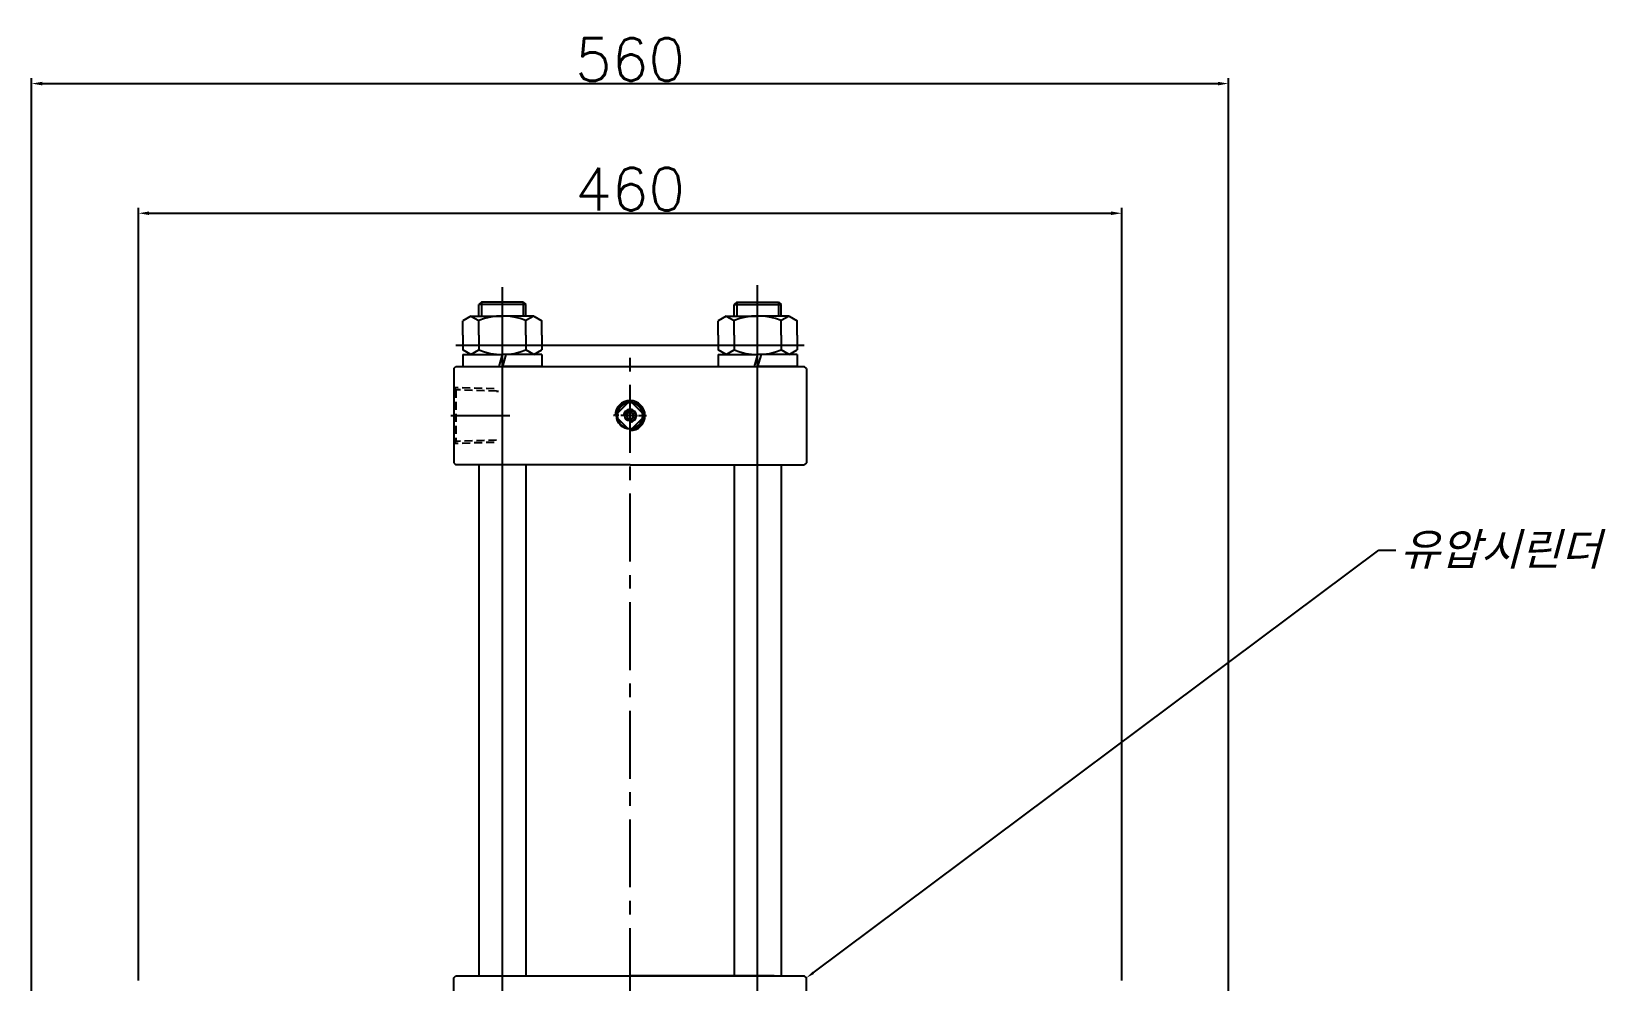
# Model space of a CAD drawing. Header units: millimetres. Extents: x 30636 to 38225, y -21023 to -5848.
# Drawn here: x 34713 to 35450, y -8076 to -7632 of the extents above; entities that cross this region are included whole.
import ezdxf
from ezdxf import colors
from ezdxf.entities.mleader import LeaderData, LeaderLine
from ezdxf.math import Vec2, Vec3

# ---------------------------------------------------------------- set-up
doc = ezdxf.new("R2010")
doc.units = ezdxf.units.MM
for name, pattern in [('CENTER', [50.8, 31.75, -6.35, 6.35, -6.35]), ('CENTER2', [28.575, 19.05, -3.175, 3.175, -3.175]), ('HIDDEN', [0.375, 0.25, -0.125])]:
    doc.linetypes.add(name, pattern=pattern)
doc.layers.add('C', color=1, linetype='CENTER2')
doc.styles.add('ADESK1', font='simplex.shx')
doc.styles.get("Standard").update_dxf_attribs({"font": 'arial.ttf', "oblique": 15, "height": 10})
doc.dimstyles.new('ISO-25', dxfattribs={"dimtxt": 10, "dimasz": 2.5, "dimexe": 1.25, "dimexo": 0.625, "dimtad": 1, "dimtxsty": 'Standard', "dimcen": 2.5, "dimclrd": 1, "dimclre": 1, "dimclrt": 1, "dimadec": 0, "dimazin": 0, "dimtfac": 1, "dimtmove": 0, "dimatfit": 3, "dimfxl": 1, "dimtfillclr": 1, "dimarcsym": 0})

# ---------------------------------------------------------------- blocks, each defined once
blk = doc.blocks.new('*D1135')
at = {"color": 1, "lineweight": -2, "transparency": 16777216}
for p, q in [((34713.25, -8162.73), (34713.25, -7654.17)), ((34718.25, -7656.67), (35268.25, -7656.67)), ((35273.25, -8162.73), (35273.25, -7654.17))]:
    blk.add_line(p, q, dxfattribs=at)
at = {"color": 1, "transparency": 16777216}
for points in [[(34718.25, -7655.84), (34718.25, -7657.51), (34713.25, -7656.67)], [(35268.25, -7655.84), (35268.25, -7657.51), (35273.25, -7656.67)]]:
    blk.add_solid(points, dxfattribs=at)
at = {"layer": 'Defpoints', "color": 0, "transparency": 16777216}
for p in [(35273.25, -7656.67), (34713.25, -8163.98), (35273.25, -8163.98)]:
    blk.add_point(p, dxfattribs=at)
at = {"color": 1, "transparency": 16777216, "insert": (34993.25, -7645.42), "char_height": 20, "attachment_point": 5, "style": 'ADESK1'}
blk.add_mtext('560', dxfattribs=at)
blk = doc.blocks.new('*D1136')
at = {"color": 1, "lineweight": -2, "transparency": 16777216}
for p, q in [((34763.25, -8076.17), (34763.25, -7714.82)), ((35223.25, -8076.17), (35223.25, -7714.82)), ((34768.25, -7717.32), (35218.25, -7717.32))]:
    blk.add_line(p, q, dxfattribs=at)
at = {"color": 1, "transparency": 16777216}
for points in [[(34768.25, -7716.48), (34768.25, -7718.15), (34763.25, -7717.32)], [(35218.25, -7716.48), (35218.25, -7718.15), (35223.25, -7717.32)]]:
    blk.add_solid(points, dxfattribs=at)
at = {"layer": 'Defpoints', "color": 0, "transparency": 16777216}
for p in [(35223.25, -7717.32), (34763.25, -8077.42), (35223.25, -8077.42)]:
    blk.add_point(p, dxfattribs=at)
at = {"color": 1, "transparency": 16777216, "insert": (34993.25, -7706.07), "char_height": 20, "attachment_point": 5, "style": 'ADESK1'}
blk.add_mtext('460', dxfattribs=at)

msp = doc.modelspace()

# ---------------------------------------------------------------- linework, layer by layer
at = {"color": 7}
for p, q in [((34923.79794, -7758.98138), (34922.54794, -7759.98138)), ((34922.54794, -7765.38138), (34922.54794, -7759.98138)), ((34943.29794, -7758.98138), (34923.79794, -7758.98138)), ((34943.29794, -7758.98138), (34944.54794, -7759.98138)), ((34944.54794, -7765.38138), (34944.54794, -7759.98138)), ((35043.19794, -7758.98138), (35041.94794, -7759.98138)), ((35041.94794, -7765.38138), (35041.94794, -7759.98138)), ((35043.19794, -7758.98138), (35062.69794, -7758.98138)), ((35062.69794, -7758.98138), (35063.94794, -7759.98138)), ((35063.94794, -7765.38138), (35063.94794, -7759.98138)), ((34911.74794, -8073.98138), (34993.24794, -8073.98138)), ((35060.74794, -8073.98138), (34993.24794, -8073.98138))]:
    msp.add_line(p, q, dxfattribs=at)
for p, q in [((34944.54794, -7759.98138), (34922.54794, -7759.98138)), ((35041.94794, -7759.98138), (35063.94794, -7759.98138)), ((34918.84794, -7765.38138), (34915.07273, -7767.561)), ((34915.07273, -7774.38138), (34915.07273, -7767.561)), ((34918.84794, -7765.38138), (34922.54794, -7767.51758)), ((34918.84794, -7765.38138), (34933.54794, -7765.38138)), ((34922.54794, -7774.38138), (34922.54794, -7767.51758)), ((34948.24794, -7765.38138), (34933.54794, -7765.38138)), ((34948.24794, -7765.38138), (34944.54794, -7767.51758)), ((34944.54794, -7774.38138), (34944.54794, -7767.51758)), ((34948.24794, -7765.38138), (34952.02315, -7767.561)), ((34952.02315, -7774.38138), (34952.02315, -7767.561)), ((35038.24794, -7765.38138), (35034.47273, -7767.561)), ((35034.47273, -7774.38138), (35034.47273, -7767.561)), ((35038.24794, -7765.38138), (35052.94794, -7765.38138)), ((35038.24794, -7765.38138), (35041.94794, -7767.51758)), ((35041.94794, -7774.38138), (35041.94794, -7767.51758)), ((35067.64794, -7765.38138), (35052.94794, -7765.38138)), ((35067.64794, -7765.38138), (35063.94794, -7767.51758)), ((35063.94794, -7774.38138), (35063.94794, -7767.51758)), ((35067.64794, -7765.38138), (35071.42315, -7767.561)), ((35071.42315, -7774.38138), (35071.42315, -7767.561)), ((34915.07273, -7774.38138), (34915.07273, -7781.20176)), ((34922.54794, -7774.38138), (34922.54794, -7781.24518)), ((34944.54794, -7774.38138), (34944.54794, -7781.24518)), ((34952.02315, -7774.38138), (34952.02315, -7781.20176)), ((35034.47273, -7774.38138), (35034.47273, -7781.20176)), ((35041.94794, -7774.38138), (35041.94794, -7781.24518)), ((35063.94794, -7774.38138), (35063.94794, -7781.24518)), ((35071.42315, -7774.38138), (35071.42315, -7781.20176)), ((34911.74794, -7778.98138), (35074.74794, -7778.98138)), ((34918.84794, -7783.38138), (34915.07273, -7781.20176)), ((34918.84794, -7783.38138), (34922.54794, -7781.24518)), ((34948.24794, -7783.38138), (34944.54794, -7781.24518)), ((34948.24794, -7783.38138), (34952.02315, -7781.20176)), ((35038.24794, -7783.38138), (35034.47273, -7781.20176)), ((35038.24794, -7783.38138), (35041.94794, -7781.24518)), ((35067.64794, -7783.38138), (35063.94794, -7781.24518)), ((35067.64794, -7783.38138), (35071.42315, -7781.20176)), ((34910.74794, -7789.98138), (34911.74794, -7788.98138)), ((34910.74794, -7789.98138), (34910.74794, -7833.98138)), ((34911.74794, -7788.98138), (35074.74794, -7788.98138)), ((34915.07273, -7783.38138), (34933.54794, -7783.38138)), ((34915.07273, -7783.38138), (34915.07273, -7788.98138)), ((34915.07273, -7788.98138), (34933.54794, -7788.98138)), ((34933.49115, -7783.38138), (34931.89482, -7788.98138)), ((34952.02315, -7783.38138), (34933.54794, -7783.38138)), ((34935.14427, -7783.38138), (34933.54794, -7788.98138)), ((34952.02315, -7788.98138), (34933.54794, -7788.98138)), ((34952.02315, -7783.38138), (34952.02315, -7788.98138)), ((35034.47273, -7783.38138), (35052.94794, -7783.38138)), ((35034.47273, -7783.38138), (35034.47273, -7788.98138)), ((35034.47273, -7788.98138), (35052.94794, -7788.98138)), ((35052.89115, -7783.38138), (35051.29482, -7788.98138)), ((35071.42315, -7783.38138), (35052.94794, -7783.38138)), ((35054.54427, -7783.38138), (35052.94794, -7788.98138)), ((35071.42315, -7788.98138), (35052.94794, -7788.98138)), ((35071.42315, -7783.38138), (35071.42315, -7788.98138)), ((35075.74794, -7789.98138), (35074.74794, -7788.98138)), ((35075.74794, -7789.98138), (35075.74794, -7833.98138)), ((34992.05762, -7806.10064), (34987.3672, -7810.79105)), ((34999.12868, -7810.79105), (34994.43827, -7806.10064)), ((34992.05762, -7817.86212), (34987.3672, -7813.17171)), ((34999.12868, -7813.17171), (34994.43827, -7817.86212)), ((34910.74794, -7833.98138), (34911.74794, -7834.98138)), ((35075.74794, -7833.98138), (35074.74794, -7834.98138)), ((34993.24794, -7834.98138), (34911.74794, -7834.98138)), ((34922.54794, -7834.98138), (34922.54794, -8073.98138)), ((34944.54794, -7834.98138), (34944.54794, -8073.98138)), ((34993.24794, -7834.98138), (35074.74794, -7834.98138)), ((34993.24794, -7834.98138), (35074.74794, -7834.98138)), ((35041.94794, -7834.98138), (35041.94794, -8073.98138)), ((35063.94794, -7834.98138), (35063.94794, -8073.98138)), ((34910.74794, -8074.98138), (34911.74794, -8073.98138)), ((34910.74794, -8138.98138), (34910.74794, -8074.98138)), ((34993.24794, -8073.98138), (35074.74794, -8073.98138)), ((35075.74794, -8074.98138), (35074.74794, -8073.98138)), ((35075.74794, -8138.98138), (35075.74794, -8074.98138))]:
    msp.add_line(p, q)
at = {"color": 3}
for p, q in [((34923.79794, -7758.98138), (34923.79794, -7765.38138)), ((34943.29794, -7758.98138), (34943.29794, -7765.38138)), ((35043.19794, -7758.98138), (35043.19794, -7765.38138)), ((35062.69794, -7758.98138), (35062.69794, -7765.38138))]:
    msp.add_line(p, q, dxfattribs=at)
at = {"color": 1, "linetype": 'CENTER'}
msp.add_line((34993.24794, -8743.79799), (34993.24794, -7778.98138), dxfattribs=at)
msp.add_line((34993.24794, -8743.79799), (34993.24794, -7778.98138), dxfattribs=at)
at = {"color": 4, "linetype": 'HIDDEN', "ltscale": 15}
for p, q in [((34929.73589, -7799.48051), (34910.74794, -7798.88714)), ((34911.74794, -7799.91888), (34910.74794, -7798.88714)), ((34930.74794, -7800.51263), (34911.74794, -7799.91888)), ((34911.74794, -7799.91888), (34911.74794, -7824.04388)), ((34930.74794, -7800.48138), (34931.71534, -7800.48138)), ((34911.74794, -7824.04388), (34910.74794, -7825.07562)), ((34929.73589, -7824.48224), (34910.74794, -7825.07562)), ((34930.74794, -7823.45013), (34911.74794, -7824.04388))]:
    msp.add_line(p, q, dxfattribs=at)
msp.add_lwpolyline([(34991.74794, -7812.8474), (34993.24794, -7813.71343), (34994.74794, -7812.8474), (34994.74794, -7811.11535), (34993.24794, -7810.24933), (34991.74794, -7811.11535)], close=True)
for radius in [6.35, 2.5]:
    msp.add_circle((34993.24794, -7811.98138), radius)
for centre, radius, start, end in [((34933.54794, -7794.77085), 29.38947, 68.01995051, 111.98004949), ((35052.94794, -7794.77085), 29.38947, 68.01995051, 111.98004949), ((34933.54794, -7753.99191), 29.38947, 248.01995051, 291.98004949), ((35052.94794, -7753.99191), 29.38947, 248.01995051, 291.98004949), ((34993.24794, -7811.98138), 6, 90, 270), ((34993.24794, -7811.98138), 6, 270, 90)]:
    msp.add_arc(centre, radius, start, end)
at = {"color": 3}
for radius, start, end in [(7, 90, 180), (7, 270, 90), (3, 270, 180)]:
    msp.add_arc((34993.24794, -7811.98138), radius, start, end, dxfattribs=at)
at = {"layer": 'C', "ltscale": 25}
for p, q in [((34933.54794, -8163.98138), (34933.54794, -7751.82858)), ((35052.94794, -8163.98138), (35052.94794, -7750.99031))]:
    msp.add_line(p, q, dxfattribs=at)
at = {"layer": 'C', "ltscale": 15}
msp.add_line((34909.37464, -7811.98138), (34936.99927, -7811.98138), dxfattribs=at)
at = {"layer": 'C', "ltscale": 0.3}
msp.add_line((34994.62651, -7811.98138), (34985.49076, -7811.98138), dxfattribs=at)
at = {"layer": 'C', "ltscale": 0.1}
msp.add_line((34991.86938, -7811.98138), (35001.00513, -7811.98138), dxfattribs=at)

# ---------------------------------------------------------------- dimensions: what is measured, and where the dimension line sits
for base, p1, p2, picture, middle in [((35273.24794, -7656.67192), (34713.24794, -8163.98138), (35273.24794, -8163.98138), '*D1135', (34993.24794, -7645.42192)), ((35223.24794, -7717.31827), (34763.24794, -8077.41833), (35223.24794, -8077.41833), '*D1136', (34993.24794, -7706.06827))]:
    dim = msp.add_linear_dim(base=base, p1=p1, p2=p2, dimstyle='ISO-25', override={"dimscale": 2, "dimdec": 4, "dimtxsty": 'ADESK1', "dimadec": 4, "dimtdec": 4})
    dim.commit()
    dim.dimension.update_dxf_attribs({"geometry": picture, "text_midpoint": middle})

# ---------------------------------------------------------------- leaders
ml = msp.add_multileader_mtext('Standard')
ml.set_content('{\\fGulim|b0|i0|c129|p50;유압시린더}', color=256)
ml.set_leader_properties()
ml.build(insert=Vec2(0, 0))
ctx = ml.context
ctx.base_point, ctx.char_height, ctx.plane_origin = Vec3(35351.4929, -7874.93704), 15, Vec3(35075.74794, -8074.98138)
notes = []
notes.append((ctx, [(0, (1, 1, 0), (35343.4929, -7874.93704), (1, 0), 8, [(0, [(35075.74794, -8074.98138)], 0, [])])]))
ctx.mtext.insert, ctx.mtext.flow_direction = Vec3(35353.4929, -7866.92772), 5
for ctx, leaders in notes:
    for number, flags, end, landing, length, lines in leaders:
        leader = LeaderData()
        leader.index, (leader.has_last_leader_line, leader.has_dogleg_vector, leader.attachment_direction) = number, flags
        leader.last_leader_point, leader.dogleg_vector, leader.dogleg_length = Vec3(end), Vec3(landing), length
        for number, points, colour, breaks in lines:
            line = LeaderLine()
            line.index, line.vertices, line.color, line.breaks = number, Vec3.list(points), colors.encode_raw_color(colour), breaks
            leader.lines.append(line)
        ctx.leaders.append(leader)

doc.saveas('drawing.dxf')
